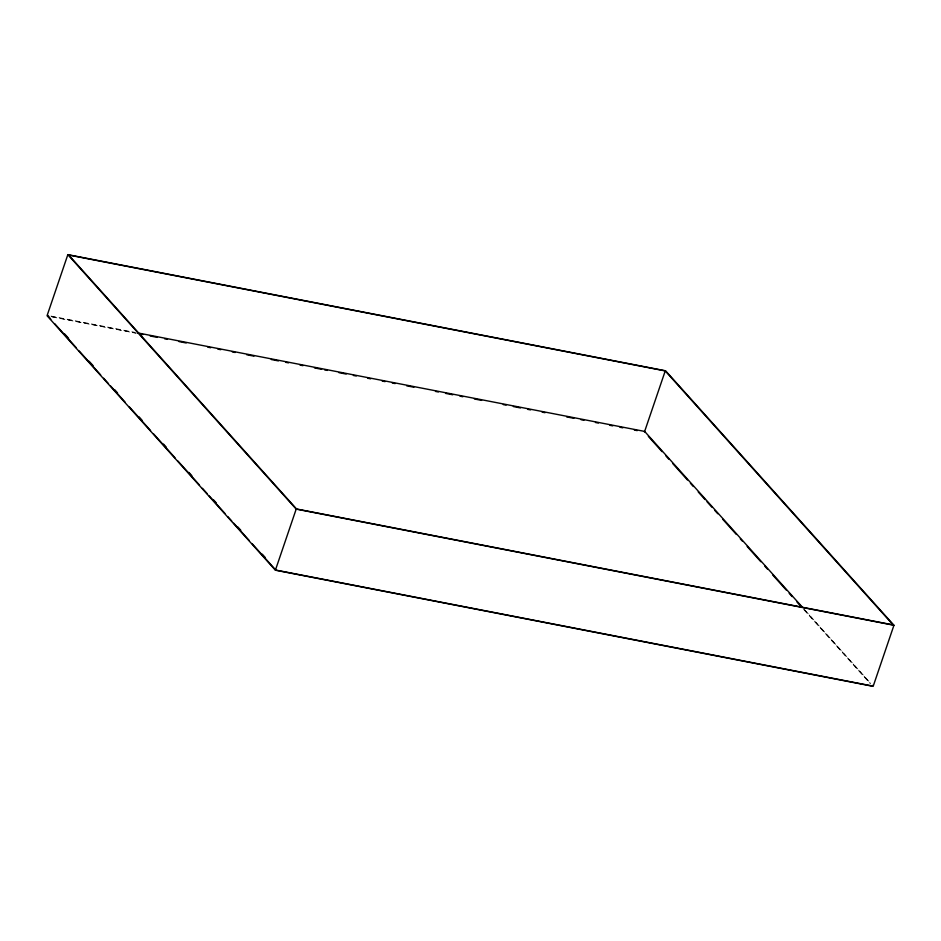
<?xml version="1.0" encoding="UTF-8"?>
<svg xmlns="http://www.w3.org/2000/svg" width="941" height="941" viewBox="0 0 941 941"><rect width="100%" height="100%" fill="white"/><g stroke="black" fill="none" stroke-linecap="round" stroke-linejoin="round"><path stroke-width="0.71" stroke-dasharray="4.71 3.53" d="M50.967 316.058L134.539 332.291M51.367 316.576L136.351 333.09M52.202 316.941L135.775 333.185M805.049 610.168L870.578 683.19M803.579 608.803L870.213 683.072M803.861 609.686L870.378 683.801"/><path stroke-width="1.41" d="M67.846 254.646L47.05 315.741L275.395 570.199L873.154 686.354L893.95 625.259L665.605 370.801L67.846 254.646L296.192 509.116L893.95 625.259M48.085 315.494L50.814 319.375M275.395 570.199L296.192 509.116M644.444 432.025L665.24 370.93L68.669 255.023L296.556 508.975L893.127 624.895L665.24 370.93M872.542 685.366L872.331 685.977L275.76 570.07M137.421 332.855L644.644 431.413L802.12 606.898M140.103 334.02L142.985 334.584M150.184 335.984L157.394 337.384M164.593 338.784L167.474 339.348M179.002 341.583L186.212 342.983M207.82 347.182L210.702 347.747M217.912 349.146L220.794 349.699M232.321 351.946L235.203 352.499M246.73 354.745L253.941 356.145M271.231 359.509L278.43 360.909M285.641 362.309L288.522 362.861M300.05 365.108L302.931 365.661M314.459 367.907L321.657 369.307M324.539 369.86L327.421 370.425M338.948 372.66L346.159 374.059M353.357 375.459L356.239 376.024M367.778 378.258L370.66 378.823M382.187 381.058L385.069 381.623M392.268 383.022L395.149 383.587M406.677 385.822L413.887 387.221M435.495 391.421L438.377 391.985M445.587 393.385L452.786 394.785M459.996 396.185L462.878 396.737M474.405 398.984L481.616 400.384M503.223 404.583L506.105 405.136M513.315 406.536L520.514 407.947M527.725 409.347L530.606 409.9M542.134 412.146L545.015 412.699M566.623 416.898L573.834 418.298M581.032 419.698L583.914 420.262M595.453 422.497L598.335 423.062M609.862 425.297L612.744 425.861M619.943 427.261L622.824 427.826M634.352 430.061L637.233 430.625M648.349 436.377L662.041 451.645M665.957 455.997L668.898 459.267M672.803 463.631L687.471 479.981M690.412 483.251L693.341 486.521M698.234 491.967L705.08 499.6M707.032 501.776L711.925 507.223M714.866 510.493L717.795 513.762M722.688 519.22L736.38 534.476M740.296 538.84L742.249 541.016M747.142 546.462L760.834 561.73M764.739 566.082L767.68 569.352M772.573 574.81L786.264 590.066M789.193 593.336L792.134 596.606M797.015 602.052L801.908 607.498M64.706 334.02L68.622 338.384M89.16 361.273L93.077 365.637M114.59 389.609L117.531 392.879M139.045 416.863L141.973 420.133M163.499 444.105L166.428 447.375M188.929 472.453L191.858 475.723M213.372 499.695L216.312 502.965M237.826 526.948L240.767 530.218M262.28 554.19L265.209 557.46M54.719 323.739L76.233 347.711M79.173 350.981L100.687 374.965M103.628 378.235L108.509 383.681M110.473 385.857L125.141 402.207M129.058 406.571L150.572 430.555M153.501 433.825L175.026 457.796M177.955 461.066L199.48 485.05M202.409 488.32L207.302 493.766M209.255 495.942L224.899 513.386M227.84 516.656L231.757 521.02M233.709 523.196L249.353 540.64M252.294 543.91L274.784 568.976"/></g></svg>
